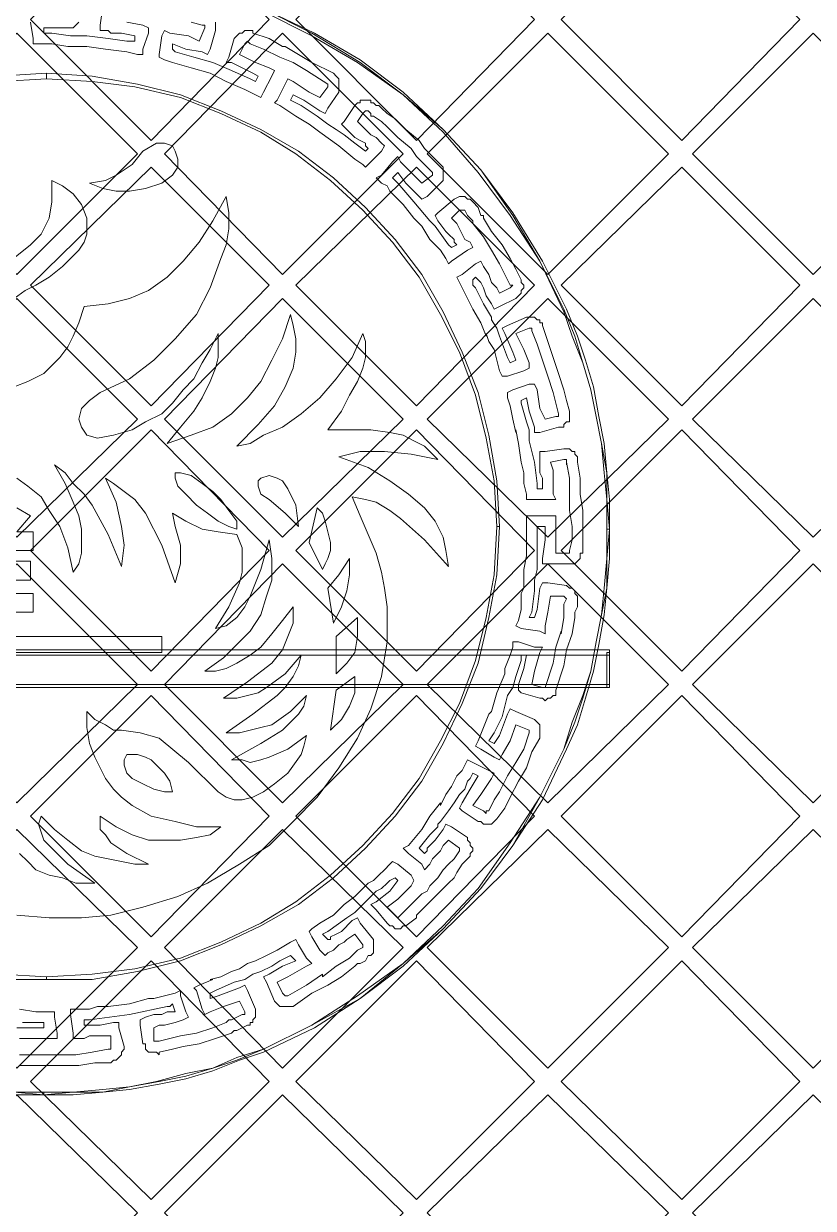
# Model space of a CAD drawing. Extents: x -66030 to 95157, y -13132 to 45879.
# Drawn here: x 1046 to 2197, y 25305 to 27030 of the extents above; entities that cross this region are included whole.
import ezdxf

# ---------------------------------------------------------------- set-up
doc = ezdxf.new("R2010")
doc.units = 0
doc.header["$LTSCALE"] = 100
doc.header["$MEASUREMENT"] = 0
doc.layers.get('0').update_dxf_attribs({"linetype": 'CONTINUOUS'})

msp = doc.modelspace()

# ---------------------------------------------------------------- linework, layer by layer
at = {"lineweight": 0}
for points in [[(1056, 27036.1), (1231.7, 27207.9), (1403.6, 27036.1), (1231.7, 26860.3), (1056, 27036.1)], [(1442.7, 27036.1), (1618.4, 27207.9), (1790.3, 27036.1), (1618.4, 26860.3), (1442.7, 27036.1)], [(1829.4, 27036.1), (2005.1, 27207.9), (2177, 27036.1), (2005.1, 26860.3), (1829.4, 27036.1)], [(864.6, 26840.8), (1036.4, 27016.5), (1212.2, 26840.8), (1036.4, 26665), (864.6, 26840.8)], [(1251.3, 26840.8), (1423.1, 27016.5), (1598.9, 26840.8), (1423.1, 26665), (1251.3, 26840.8)], [(1634.1, 26840.8), (1809.8, 27016.5), (1985.6, 26840.8), (1809.8, 26665), (1634.1, 26840.8)], [(2020.7, 26840.8), (2196.5, 27016.5), (2372.3, 26840.8), (2196.5, 26665), (2020.7, 26840.8)], [(1079.4, 26950.1), (1079.4, 26950.1), (1145.8, 26946.2), (1208.3, 26938.4), (1274.7, 26922.8), (1333.3, 26899.4), (1391.9, 26872), (1442.7, 26840.8), (1493.4, 26801.7), (1540.3, 26758.7), (1583.3, 26711.9), (1622.3, 26661.1), (1653.6, 26606.4), (1680.9, 26551.7), (1704.4, 26489.2), (1720, 26426.7), (1731.7, 26364.2), (1735.6, 26297.8), (1739.5, 26297.8), (1735.6, 26364.2), (1723.9, 26430.6), (1708.3, 26493.1), (1684.8, 26551.7), (1657.5, 26610.3), (1626.2, 26665), (1587.2, 26715.8), (1544.2, 26762.7), (1497.3, 26805.6), (1446.6, 26844.7), (1391.9, 26875.9), (1333.3, 26903.3), (1274.7, 26926.7), (1212.2, 26942.3), (1145.8, 26954), (1079.4, 26958), (1079.4, 26958)], [(1141.9, 26797.8), (1165.3, 26801.7), (1181, 26809.5), (1192.7, 26817.3), (1204.4, 26825.1), (1220, 26844.7), (1239.6, 26856.4), (1251.3, 26856.4), (1263, 26852.5), (1266.9, 26844.7), (1270.8, 26833), (1270.8, 26821.2), (1263, 26809.5), (1247.4, 26797.8), (1223.9, 26790), (1200.5, 26786.1), (1181, 26786.1), (1161.4, 26790), (1141.9, 26797.8)], [(1056, 26649.4), (1231.7, 26821.2), (1403.6, 26649.4), (1231.7, 26473.6), (1056, 26649.4)], [(1442.7, 26649.4), (1618.4, 26821.2), (1790.3, 26649.4), (1618.4, 26473.6), (1442.7, 26649.4)], [(1829.4, 26649.4), (2005.1, 26821.2), (2177, 26649.4), (2005.1, 26473.6), (1829.4, 26649.4)], [(864.6, 26454.1), (1036.4, 26629.8), (1212.2, 26454.1), (1036.4, 26282.2), (864.6, 26454.1)], [(1251.3, 26454.1), (1423.1, 26629.8), (1598.9, 26454.1), (1423.1, 26282.2), (1251.3, 26454.1)], [(1634.1, 26454.1), (1809.8, 26629.8), (1985.6, 26454.1), (1809.8, 26282.2), (1634.1, 26454.1)], [(2020.7, 26454.1), (2196.5, 26629.8), (2372.3, 26454.1), (2196.5, 26282.2), (2020.7, 26454.1)], [(1056, 26262.7), (1231.7, 26438.5), (1403.6, 26262.7), (1231.7, 26086.9), (1056, 26262.7)], [(1442.7, 26262.7), (1618.4, 26438.5), (1790.3, 26262.7), (1618.4, 26086.9), (1442.7, 26262.7)], [(1829.4, 26262.7), (2005.1, 26438.5), (2177, 26262.7), (2005.1, 26086.9), (1829.4, 26262.7)], [(1356.7, 26293.9), (1356.7, 26305.7), (1345, 26321.3), (1333.3, 26336.9), (1321.6, 26348.6), (1306, 26360.3), (1290.3, 26372.1), (1274.7, 26376), (1266.9, 26376), (1266.9, 26368.1), (1270.8, 26356.4), (1282.5, 26344.7), (1298.1, 26329.1), (1313.8, 26317.4), (1329.4, 26305.7), (1345, 26297.8), (1356.7, 26293.9)], [(1446.6, 26297.8), (1442.7, 26329.1), (1430.9, 26352.5), (1423.1, 26364.2), (1415.3, 26368.1), (1403.6, 26372.1), (1391.9, 26368.1), (1388, 26364.2), (1388, 26356.4), (1391.9, 26344.7), (1403.6, 26336.9), (1427, 26317.4), (1446.6, 26297.8)], [(1462.2, 26274.4), (1473.9, 26325.2), (1481.7, 26317.4), (1485.6, 26305.7), (1489.5, 26290), (1493.4, 26274.4), (1493.4, 26262.7), (1489.5, 26251), (1485.6, 26243.2), (1481.7, 26235.3), (1462.2, 26274.4)], [(1895.8, 26293.9), (1895.8, 26293.9), (1895.8, 26251), (1891.8, 26208), (1887.9, 26168.9), (1880.1, 26129.9), (1872.3, 26086.9), (1860.6, 26051.8), (1845, 26012.7), (1833.3, 25973.6), (1798.1, 25903.3), (1755.1, 25836.9), (1708.3, 25770.5), (1657.5, 25715.9), (1598.9, 25661.2), (1532.5, 25614.3), (1466.1, 25571.3), (1395.8, 25536.2), (1356.7, 25524.5), (1321.6, 25508.8), (1282.5, 25501), (1239.6, 25489.3), (1200.5, 25481.5), (1161.4, 25477.6), (1118.5, 25473.7), (1075.5, 25473.7), (1075.5, 25469.8), (1118.5, 25469.8), (1161.4, 25473.7), (1200.5, 25477.6), (1243.5, 25485.4), (1282.5, 25493.2), (1321.6, 25504.9), (1360.6, 25520.6), (1395.8, 25532.3), (1470, 25567.4), (1536.4, 25610.4), (1598.9, 25657.3), (1657.5, 25711.9), (1712.2, 25770.5), (1759, 25833), (1802, 25899.4), (1837.2, 25973.6), (1852.8, 26008.8), (1864.5, 26047.9), (1876.2, 26086.9), (1884, 26126), (1891.8, 26168.9), (1895.8, 26208), (1899.7, 26251), (1899.7, 26293.9), (1899.7, 26293.9)], [(1735.6, 26297.8), (1735.6, 26297.8), (1731.7, 26227.5), (1720, 26165), (1704.4, 26102.5), (1680.9, 26040), (1653.6, 25985.4), (1622.3, 25930.7), (1583.3, 25879.9), (1540.3, 25833), (1493.4, 25790.1), (1442.7, 25751), (1391.9, 25719.8), (1333.3, 25692.4), (1274.7, 25669), (1208.3, 25653.4), (1145.8, 25645.5), (1079.4, 25641.6), (1079.4, 25637.7), (1145.8, 25637.7), (1212.2, 25649.5), (1274.7, 25665.1), (1333.3, 25688.5), (1391.9, 25715.9), (1446.6, 25747.1), (1497.3, 25786.2), (1544.2, 25829.1), (1587.2, 25876), (1626.2, 25926.8), (1657.5, 25981.5), (1684.8, 26040), (1708.3, 26098.6), (1723.9, 26165), (1735.6, 26227.5), (1739.5, 26297.8), (1739.5, 26297.8)], [(1489.5, 26208), (1505.2, 26227.5), (1520.8, 26251), (1520.8, 26227.5), (1516.9, 26204.1), (1509.1, 26180.7), (1497.3, 26157.2), (1489.5, 26208)], [(864.6, 26067.4), (1036.4, 26243.2), (1212.2, 26067.4), (1036.4, 25895.5), (864.6, 26067.4)], [(1251.3, 26067.4), (1423.1, 26243.2), (1598.9, 26067.4), (1423.1, 25895.5), (1251.3, 26067.4)], [(1634.1, 26067.4), (1809.8, 26243.2), (1985.6, 26067.4), (1809.8, 25895.5), (1634.1, 26067.4)], [(2020.7, 26067.4), (2196.5, 26243.2), (2372.3, 26067.4), (2196.5, 25895.5), (2020.7, 26067.4)], [(1501.3, 26137.7), (1532.5, 26165), (1532.5, 26137.7), (1528.6, 26114.3), (1516.9, 26098.6), (1501.3, 26083), (1501.3, 26137.7)], [(1899.7, 26114.3), (1899.7, 26118.2), (501.3, 26118.2), (501.3, 26110.4), (1899.7, 26110.4), (1899.7, 26114.3), (1899.7, 26114.3), (1899.7, 26118.2), (1899.7, 26118.2)], [(1899.7, 26063.5), (1899.7, 26063.5), (1899.7, 26114.3), (1895.8, 26114.3), (1895.8, 26063.5), (1899.7, 26063.5), (1899.7, 26063.5), (1899.7, 26063.5), (1899.7, 26063.5)], [(1501.3, 26059.6), (1528.6, 26079.1), (1528.6, 26055.7), (1520.8, 26036.1), (1509.1, 26016.6), (1493.4, 26001), (1501.3, 26059.6)], [(501.3, 26063.5), (501.3, 26063.5), (1899.7, 26063.5), (1899.7, 26067.4), (501.3, 26067.4), (501.3, 26063.5), (501.3, 26063.5), (501.3, 26063.5), (501.3, 26063.5)], [(1056, 25876), (1231.7, 26051.8), (1403.6, 25876), (1231.7, 25700.2), (1056, 25876)], [(1442.7, 25876), (1618.4, 26051.8), (1790.3, 25876), (1618.4, 25700.2), (1442.7, 25876)], [(1829.4, 25876), (2005.1, 26051.8), (2177, 25876), (2005.1, 25700.2), (1829.4, 25876)], [(1263, 25911.2), (1259.1, 25926.8), (1251.3, 25938.5), (1243.5, 25946.3), (1231.7, 25958), (1223.9, 25961.9), (1212.2, 25965.8), (1204.4, 25965.8), (1196.6, 25965.8), (1192.7, 25958), (1192.7, 25950.2), (1196.6, 25938.5), (1204.4, 25930.7), (1220, 25922.9), (1235.6, 25915.1), (1251.3, 25911.2), (1263, 25911.2)], [(864.6, 25684.6), (1036.4, 25856.5), (1212.2, 25684.6), (1036.4, 25508.8), (864.6, 25684.6)], [(1251.3, 25684.6), (1423.1, 25856.5), (1598.9, 25684.6), (1423.1, 25508.8), (1251.3, 25684.6)], [(1634.1, 25684.6), (1809.8, 25856.5), (1985.6, 25684.6), (1809.8, 25508.8), (1634.1, 25684.6)], [(2020.7, 25684.6), (2196.5, 25856.5), (2372.3, 25684.6), (2196.5, 25508.8), (2020.7, 25684.6)], [(1056, 25489.3), (1231.7, 25665.1), (1403.6, 25489.3), (1231.7, 25317.4), (1056, 25489.3)], [(1442.7, 25489.3), (1618.4, 25665.1), (1790.3, 25489.3), (1618.4, 25317.4), (1442.7, 25489.3)], [(1829.4, 25489.3), (2005.1, 25665.1), (2177, 25489.3), (2005.1, 25317.4), (1829.4, 25489.3)], [(864.6, 25297.9), (1036.4, 25469.8), (1212.2, 25297.9), (1036.4, 25122.1), (864.6, 25297.9)], [(1251.3, 25297.9), (1423.1, 25469.8), (1598.9, 25297.9), (1423.1, 25122.1), (1251.3, 25297.9)], [(1634.1, 25297.9), (1809.8, 25469.8), (1985.6, 25297.9), (1809.8, 25122.1), (1634.1, 25297.9)], [(2020.7, 25297.9), (2196.5, 25469.8), (2372.3, 25297.9), (2196.5, 25122.1), (2020.7, 25297.9)]]:
    msp.add_lwpolyline(points, close=True, dxfattribs=at)
for points in [[(1032.5, 25473.7), (1075.5, 25469.8), (1075.5, 25469.8), (1118.5, 25473.7), (1161.4, 25473.7), (1200.5, 25481.5), (1243.5, 25489.3), (1282.5, 25497.1), (1321.6, 25508.8), (1356.7, 25520.6), (1395.8, 25536.2), (1466.1, 25571.3), (1536.4, 25610.4), (1598.9, 25661.2), (1657.5, 25711.9), (1712.2, 25770.5), (1759, 25833), (1798.1, 25903.3), (1833.3, 25973.6), (1848.9, 26012.7), (1860.6, 26047.9), (1872.3, 26086.9), (1880.1, 26129.9), (1887.9, 26168.9), (1895.8, 26208), (1895.8, 26251), (1899.7, 26293.9), (1895.8, 26336.9), (1895.8, 26376), (1887.9, 26418.9), (1880.1, 26458), (1872.3, 26497), (1860.6, 26536.1), (1848.9, 26575.2), (1833.3, 26614.2), (1798.1, 26684.5), (1759, 26750.9), (1712.2, 26817.3), (1657.5, 26875.9), (1598.9, 26926.7), (1536.4, 26973.6), (1466.1, 27016.5), (1395.8, 27051.7)], [(1126.3, 27032.2), (1122.4, 27028.3), (1122.4, 27028.3), (1118.5, 27024.4), (1114.6, 27024.4), (1110.7, 27024.4), (1110.7, 27024.4), (1098.9, 27024.4), (1087.2, 27024.4), (1079.4, 27024.4), (1075.5, 27024.4), (1075.5, 27016.5), (1087.2, 27016.5), (1087.2, 27016.5), (1114.6, 27012.6), (1138, 27012.6), (1138, 27012.6), (1169.2, 27008.7), (1196.6, 27004.8), (1196.6, 27004.8), (1208.3, 27004.8), (1208.3, 27012.6), (1188.8, 27016.5), (1173.2, 27016.5), (1169.2, 27020.4), (1165.3, 27020.4), (1157.5, 27020.4), (1157.5, 27028.3), (1161.4, 27055.6)], [(1395.8, 27047.8), (1466.1, 27012.6), (1532.5, 26973.6), (1598.9, 26926.7), (1657.5, 26872), (1708.3, 26813.4), (1755.1, 26750.9), (1798.1, 26684.5), (1833.3, 26610.3), (1845, 26575.2), (1860.6, 26536.1), (1872.3, 26497), (1880.1, 26458), (1887.9, 26418.9), (1891.8, 26376), (1895.8, 26336.9), (1895.8, 26293.9), (1899.7, 26293.9), (1899.7, 26336.9), (1895.8, 26376), (1891.8, 26418.9), (1884, 26458), (1876.2, 26501), (1864.5, 26540), (1852.8, 26575.2), (1837.2, 26614.2), (1802, 26684.5), (1759, 26754.8), (1712.2, 26817.3), (1657.5, 26875.9), (1598.9, 26930.6), (1536.4, 26977.5), (1470, 27016.5), (1395.8, 27051.7)], [(1325.5, 27032.2), (1325.5, 27028.3), (1325.5, 27024.4), (1325.5, 27020.4), (1325.5, 27020.4), (1317.7, 26993.1), (1313.8, 26985.3), (1306, 26989.2), (1282.5, 26993.1), (1263, 27000.9), (1263, 26993.1), (1266.9, 26989.2), (1266.9, 26989.2), (1294.2, 26981.4), (1321.6, 26973.6), (1348.9, 26961.9), (1376.3, 26950.1), (1376.3, 26950.1), (1384.1, 26946.2), (1388, 26954), (1380.2, 26958), (1380.2, 26958), (1348.9, 26973.6), (1341.1, 26973.6), (1345, 26981.4), (1352.8, 27008.7), (1356.7, 27012.6), (1356.7, 27012.6), (1360.6, 27016.5), (1364.5, 27016.5), (1368.4, 27020.4), (1372.4, 27020.4), (1372.4, 27020.4), (1376.3, 27020.4), (1380.2, 27020.4), (1380.2, 27016.5), (1380.2, 27016.5), (1403.6, 27008.7), (1403.6, 27008.7), (1423.1, 26997), (1427, 26997), (1446.6, 26985.3), (1446.6, 26985.3), (1466.1, 26973.6), (1466.1, 26973.6), (1497.3, 26958), (1501.3, 26954), (1501.3, 26954), (1505.2, 26950.1), (1505.2, 26946.2), (1505.2, 26942.3), (1505.2, 26938.4), (1505.2, 26934.5), (1505.2, 26930.6), (1505.2, 26930.6), (1489.5, 26907.2), (1485.6, 26899.4), (1477.8, 26903.3), (1454.4, 26918.9), (1454.4, 26918.9), (1438.8, 26926.7), (1434.9, 26918.9), (1450.5, 26911.1), (1462.2, 26903.3), (1473.9, 26895.5), (1489.5, 26883.7), (1489.5, 26883.7), (1501.3, 26875.9), (1513, 26868.1), (1528.6, 26856.4), (1544.2, 26844.7), (1548.1, 26848.6), (1544.2, 26852.5), (1544.2, 26856.4), (1536.4, 26860.3), (1528.6, 26864.2), (1528.6, 26864.2), (1513, 26879.8), (1509.1, 26883.7), (1513, 26887.6), (1528.6, 26911.1), (1528.6, 26911.1), (1532.5, 26915), (1532.5, 26915), (1536.4, 26915), (1536.4, 26918.9), (1540.3, 26918.9), (1544.2, 26918.9), (1548.1, 26918.9), (1552, 26918.9), (1552, 26915), (1555.9, 26915), (1559.8, 26911.1), (1563.7, 26911.1), (1563.7, 26911.1), (1567.7, 26907.2), (1567.7, 26907.2), (1575.5, 26899.4), (1587.2, 26891.5), (1595, 26883.7), (1602.8, 26875.9), (1602.8, 26875.9), (1622.3, 26860.3), (1622.3, 26860.3), (1630.1, 26848.6), (1638, 26840.8), (1645.8, 26833), (1653.6, 26825.1), (1657.5, 26821.2), (1657.5, 26821.2), (1657.5, 26817.3), (1657.5, 26813.4), (1657.5, 26809.5), (1657.5, 26805.6), (1657.5, 26801.7), (1653.6, 26797.8), (1653.6, 26797.8), (1634.1, 26778.3), (1626.2, 26774.4), (1622.3, 26778.3), (1602.8, 26797.8), (1602.8, 26797.8), (1591.1, 26813.4), (1583.3, 26805.6), (1587.2, 26801.7), (1591.1, 26797.8), (1614.5, 26770.5), (1638, 26743.1), (1638, 26743.1), (1641.9, 26739.2), (1641.9, 26739.2), (1645.8, 26735.3), (1665.3, 26708), (1665.3, 26708), (1669.2, 26704.1), (1677, 26708), (1673.1, 26711.9), (1673.1, 26715.8), (1665.3, 26723.6), (1661.4, 26727.5), (1661.4, 26727.5), (1649.7, 26743.1), (1645.8, 26750.9), (1649.7, 26754.8), (1673.1, 26774.4), (1673.1, 26774.4), (1680.9, 26778.3), (1680.9, 26778.3), (1684.8, 26778.3), (1688.7, 26778.3), (1692.6, 26774.4), (1696.6, 26774.4), (1700.5, 26770.5), (1700.5, 26770.5), (1708.3, 26762.7), (1712.2, 26750.9), (1716.1, 26750.9), (1716.1, 26747), (1716.1, 26747), (1727.8, 26727.5), (1727.8, 26727.5), (1743.4, 26708), (1743.4, 26708), (1755.1, 26688.4), (1755.1, 26688.4), (1763, 26672.8), (1763, 26672.8), (1770.8, 26657.2), (1770.8, 26653.3), (1774.7, 26649.4), (1774.7, 26649.4), (1774.7, 26645.5), (1770.8, 26641.6), (1770.8, 26637.7), (1766.9, 26633.8), (1766.9, 26633.8), (1763, 26629.8), (1739.5, 26618.1), (1731.7, 26614.2), (1727.8, 26622), (1720, 26633.8), (1716.1, 26645.5), (1712.2, 26653.3), (1704.4, 26661.1), (1700.5, 26657.2), (1700.5, 26649.4), (1704.4, 26645.5), (1716.1, 26622), (1727.8, 26602.5), (1727.8, 26598.6), (1735.6, 26586.9), (1739.5, 26575.2), (1751.2, 26543.9), (1751.2, 26543.9), (1755.1, 26536.1), (1763, 26540), (1759, 26551.7), (1747.3, 26579.1), (1743.4, 26586.9), (1751.2, 26590.8), (1778.6, 26602.5), (1778.6, 26602.5), (1782.5, 26602.5), (1786.4, 26602.5), (1790.3, 26602.5), (1790.3, 26602.5), (1794.2, 26598.6), (1798.1, 26598.6), (1798.1, 26594.7), (1798.1, 26594.7), (1798.1, 26594.7), (1802, 26594.7), (1802, 26590.8), (1802, 26590.8), (1809.8, 26567.4), (1809.8, 26567.4), (1817.6, 26543.9), (1817.6, 26543.9), (1825.4, 26520.5), (1825.4, 26520.5), (1833.3, 26497), (1833.3, 26497), (1837.2, 26481.4), (1837.2, 26481.4), (1841.1, 26465.8), (1841.1, 26461.9), (1841.1, 26458), (1841.1, 26454.1), (1841.1, 26450.2), (1837.2, 26450.2), (1833.3, 26446.3), (1833.3, 26442.4), (1829.4, 26442.4), (1825.4, 26442.4), (1798.1, 26434.6), (1790.3, 26434.6), (1790.3, 26442.4), (1782.5, 26465.8), (1782.5, 26465.8), (1778.6, 26485.3), (1770.8, 26481.4), (1770.8, 26477.5), (1770.8, 26477.5), (1778.6, 26450.2), (1782.5, 26438.5), (1782.5, 26422.8), (1782.5, 26422.8), (1790.3, 26391.6), (1794.2, 26360.3), (1794.2, 26360.3), (1794.2, 26352.5), (1802, 26352.5), (1802, 26356.4), (1802, 26360.3), (1802, 26368.1), (1798.1, 26376), (1798.1, 26376), (1798.1, 26399.4), (1798.1, 26407.2), (1805.9, 26407.2), (1833.3, 26411.1), (1833.3, 26411.1), (1837.2, 26411.1), (1841.1, 26411.1), (1845, 26407.2), (1848.9, 26407.2), (1848.9, 26403.3), (1852.8, 26399.4), (1852.8, 26395.5), (1852.8, 26395.5), (1852.8, 26391.6), (1852.8, 26391.6), (1856.7, 26368.1), (1856.7, 26368.1), (1856.7, 26344.7), (1856.7, 26344.7), (1860.6, 26321.3), (1860.6, 26321.3), (1860.6, 26297.8), (1860.6, 26293.9), (1860.6, 26278.3), (1860.6, 26278.3), (1860.6, 26258.8), (1856.7, 26258.8), (1856.7, 26254.9), (1856.7, 26251), (1852.8, 26247.1), (1852.8, 26247.1), (1848.9, 26243.2), (1845, 26243.2), (1841.1, 26243.2), (1837.2, 26243.2), (1809.8, 26243.2), (1802, 26243.2), (1802, 26251), (1805.9, 26278.3), (1805.9, 26278.3), (1805.9, 26297.8), (1794.2, 26297.8), (1794.2, 26282.2), (1794.2, 26266.6), (1794.2, 26262.7), (1794.2, 26262.7), (1794.2, 26247.1), (1794.2, 26235.3), (1794.2, 26235.3), (1790.3, 26219.7), (1790.3, 26204.1), (1786.4, 26172.9), (1786.4, 26172.9), (1782.5, 26165), (1790.3, 26165), (1794.2, 26176.8), (1794.2, 26176.8), (1798.1, 26208), (1802, 26215.8), (1809.8, 26215.8), (1837.2, 26211.9), (1837.2, 26211.9), (1841.1, 26208), (1845, 26208), (1848.9, 26204.1), (1848.9, 26200.2), (1852.8, 26196.3), (1852.8, 26196.3), (1852.8, 26192.4), (1852.8, 26188.5), (1852.8, 26180.7), (1848.9, 26172.9), (1848.9, 26172.9), (1848.9, 26165), (1848.9, 26165), (1845, 26141.6), (1845, 26141.6), (1837.2, 26118.2), (1837.2, 26118.2), (1833.3, 26094.7), (1833.3, 26094.7), (1821.5, 26059.6), (1821.5, 26055.7), (1821.5, 26051.8), (1817.6, 26051.8), (1813.7, 26047.9), (1813.7, 26047.9), (1809.8, 26047.9), (1805.9, 26044), (1802, 26047.9), (1798.1, 26047.9), (1770.8, 26055.7), (1766.9, 26059.6), (1766.9, 26067.4), (1774.7, 26090.8), (1778.6, 26110.4), (1770.8, 26110.4), (1770.8, 26106.4), (1770.8, 26102.5), (1763, 26079.1), (1759, 26063.5), (1751.2, 26051.8), (1751.2, 26051.8), (1747.3, 26036.1), (1743.4, 26020.5), (1731.7, 25997.1), (1731.7, 25997.1), (1723.9, 25985.4), (1731.7, 25981.5), (1739.5, 25993.2), (1739.5, 25993.2), (1751.2, 26024.4), (1755.1, 26032.2), (1763, 26028.3), (1790.3, 26016.6), (1790.3, 26016.6), (1794.2, 26012.7), (1794.2, 26012.7), (1798.1, 26008.8), (1798.1, 26004.9), (1798.1, 26001), (1798.1, 25997.1), (1798.1, 25993.2), (1798.1, 25993.2), (1798.1, 25989.3), (1798.1, 25989.3), (1786.4, 25969.7), (1786.4, 25969.7), (1778.6, 25946.3), (1778.6, 25946.3), (1766.9, 25926.8), (1766.9, 25926.8), (1755.1, 25903.3), (1755.1, 25903.3), (1747.3, 25887.7), (1747.3, 25887.7), (1735.6, 25872.1), (1735.6, 25872.1), (1731.7, 25868.2), (1731.7, 25868.2), (1727.8, 25864.3), (1723.9, 25864.3), (1720, 25864.3), (1716.1, 25864.3), (1712.2, 25868.2), (1708.3, 25868.2), (1684.8, 25883.8), (1680.9, 25887.7), (1684.8, 25895.5), (1696.6, 25915.1), (1696.6, 25915.1), (1708.3, 25934.6), (1700.5, 25938.5), (1696.6, 25930.7), (1692.6, 25926.8), (1688.7, 25915.1), (1680.9, 25907.2), (1673.1, 25895.5), (1665.3, 25883.8), (1665.3, 25883.8), (1653.6, 25868.2), (1653.6, 25868.2), (1649.7, 25864.3), (1649.7, 25860.4), (1638, 25848.7), (1638, 25848.7), (1622.3, 25829.1), (1630.1, 25821.3), (1634.1, 25825.2), (1634.1, 25829.1), (1641.9, 25836.9), (1645.8, 25840.8), (1645.8, 25840.8), (1657.5, 25856.5), (1661.4, 25864.3), (1669.2, 25860.4), (1692.6, 25844.7), (1692.6, 25840.8), (1692.6, 25840.8), (1692.6, 25840.8), (1696.6, 25836.9), (1696.6, 25833), (1700.5, 25829.1), (1700.5, 25829.1), (1700.5, 25825.2), (1696.6, 25821.3), (1696.6, 25821.3), (1696.6, 25817.4), (1696.6, 25817.4), (1692.6, 25813.5), (1692.6, 25813.5), (1684.8, 25805.7), (1677, 25794), (1673.1, 25786.2), (1665.3, 25778.3), (1665.3, 25778.3), (1657.5, 25770.5), (1649.7, 25762.7), (1645.8, 25758.8), (1638, 25751), (1638, 25751), (1618.4, 25731.5), (1618.4, 25727.6), (1602.8, 25715.9), (1602.8, 25715.9), (1598.9, 25715.9), (1595, 25711.9), (1591.1, 25711.9), (1591.1, 25711.9), (1587.2, 25711.9), (1583.3, 25715.9), (1579.4, 25715.9), (1575.5, 25719.8), (1559.8, 25739.3), (1552, 25747.1), (1559.8, 25751), (1579.4, 25766.6), (1579.4, 25766.6), (1591.1, 25782.3), (1587.2, 25786.2), (1579.4, 25782.3), (1575.5, 25778.3), (1567.7, 25770.5), (1559.8, 25766.6), (1555.9, 25762.7), (1552, 25758.8), (1552, 25758.8), (1540.3, 25747.1), (1540.3, 25747.1), (1528.6, 25735.4), (1516.9, 25727.6), (1489.5, 25708), (1489.5, 25708), (1481.7, 25704.1), (1489.5, 25696.3), (1493.4, 25696.3), (1493.4, 25700.2), (1501.3, 25704.1), (1509.1, 25708), (1509.1, 25708), (1524.7, 25723.7), (1532.5, 25727.6), (1536.4, 25719.8), (1555.9, 25696.3), (1555.9, 25692.4), (1555.9, 25692.4), (1555.9, 25688.5), (1555.9, 25684.6), (1555.9, 25684.6), (1555.9, 25680.7), (1555.9, 25676.8), (1552, 25672.9), (1548.1, 25672.9), (1544.2, 25665.1), (1536.4, 25661.2), (1532.5, 25661.2), (1528.6, 25657.3), (1528.6, 25657.3), (1509.1, 25641.6), (1509.1, 25641.6), (1489.5, 25629.9), (1489.5, 25629.9), (1466.1, 25618.2), (1466.1, 25618.2), (1438.8, 25598.7), (1434.9, 25598.7), (1430.9, 25598.7), (1427, 25598.7), (1423.1, 25598.7), (1419.2, 25598.7), (1415.3, 25602.6), (1415.3, 25602.6), (1411.4, 25606.5), (1411.4, 25606.5), (1399.7, 25633.8), (1395.8, 25641.6), (1403.6, 25645.5), (1423.1, 25657.3), (1423.1, 25657.3), (1442.7, 25665.1), (1434.9, 25672.9), (1419.2, 25665.1), (1419.2, 25665.1), (1407.5, 25657.3), (1391.9, 25649.5), (1380.2, 25645.5), (1368.4, 25637.7), (1352.8, 25633.8), (1325.5, 25622.1), (1325.5, 25622.1), (1317.7, 25618.2), (1317.7, 25610.4), (1329.4, 25614.3), (1360.6, 25626), (1368.4, 25629.9), (1372.4, 25622.1), (1384.1, 25594.8), (1384.1, 25590.9), (1384.1, 25587), (1384.1, 25587), (1384.1, 25583), (1380.2, 25579.1), (1380.2, 25575.2), (1376.3, 25575.2), (1376.3, 25571.3), (1372.4, 25571.3), (1364.5, 25567.4), (1356.7, 25563.5), (1352.8, 25563.5), (1348.9, 25559.6), (1348.9, 25559.6), (1325.5, 25551.8), (1325.5, 25551.8), (1302, 25544), (1302, 25544), (1278.6, 25540.1), (1278.6, 25540.1), (1263, 25536.2), (1263, 25536.2), (1243.5, 25532.3), (1243.5, 25528.4), (1239.6, 25532.3), (1235.6, 25532.3), (1231.7, 25532.3), (1227.8, 25532.3), (1223.9, 25536.2), (1223.9, 25540.1), (1223.9, 25544), (1220, 25544), (1216.1, 25571.3), (1216.1, 25579.1), (1223.9, 25583), (1235.6, 25587), (1247.4, 25587), (1255.2, 25590.9), (1266.9, 25590.9), (1263, 25602.6), (1259.1, 25598.7), (1255.2, 25598.7), (1200.5, 25587), (1141.9, 25579.1), (1141.9, 25579.1), (1134.1, 25579.1), (1134.1, 25571.3), (1138, 25571.3), (1141.9, 25571.3), (1149.7, 25571.3), (1157.5, 25571.3), (1157.5, 25571.3), (1177.1, 25575.2), (1184.9, 25575.2), (1184.9, 25567.4), (1192.7, 25540.1), (1192.7, 25540.1), (1192.7, 25536.2), (1192.7, 25536.2), (1188.8, 25532.3), (1188.8, 25532.3), (1188.8, 25528.4), (1184.9, 25524.5), (1181, 25520.6), (1181, 25520.6), (1177.1, 25520.6), (1173.2, 25516.6), (1173.2, 25516.6), (1173.2, 25516.6), (1149.7, 25516.6), (1149.7, 25516.6), (1126.3, 25512.7), (1122.4, 25512.7), (1098.9, 25512.7), (1098.9, 25512.7), (1075.5, 25512.7), (1075.5, 25512.7), (1059.9, 25512.7), (1059.9, 25512.7), (1040.3, 25512.7)], [(1040.3, 25528.4), (1059.9, 25528.4), (1059.9, 25528.4), (1075.5, 25528.4), (1098.9, 25528.4), (1098.9, 25528.4), (1122.4, 25528.4), (1122.4, 25528.4), (1145.8, 25532.3), (1145.8, 25532.3), (1169.2, 25536.2), (1169.2, 25536.2), (1173.2, 25536.2), (1173.2, 25536.2), (1173.2, 25536.2), (1173.2, 25536.2), (1173.2, 25540.1), (1173.2, 25540.1), (1173.2, 25555.7), (1157.5, 25555.7), (1157.5, 25555.7), (1149.7, 25555.7), (1141.9, 25555.7), (1134.1, 25551.8), (1126.3, 25551.8), (1118.5, 25551.8), (1118.5, 25559.6), (1114.6, 25587), (1114.6, 25594.8), (1122.4, 25594.8), (1141.9, 25594.8), (1141.9, 25594.8), (1153.6, 25598.7), (1169.2, 25598.7), (1200.5, 25602.6), (1227.8, 25610.4), (1235.6, 25610.4), (1235.6, 25610.4), (1251.3, 25614.3), (1266.9, 25618.2), (1274.7, 25622.1), (1274.7, 25614.3), (1282.5, 25590.9), (1286.4, 25583), (1278.6, 25579.1), (1266.9, 25575.2), (1251.3, 25571.3), (1243.5, 25571.3), (1235.6, 25567.4), (1235.6, 25547.9), (1239.6, 25547.9), (1239.6, 25547.9), (1239.6, 25547.9), (1243.5, 25547.9), (1259.1, 25551.8), (1259.1, 25551.8), (1274.7, 25555.7), (1274.7, 25555.7), (1298.1, 25559.6), (1321.6, 25567.4), (1321.6, 25567.4), (1341.1, 25575.2), (1345, 25579.1), (1348.9, 25579.1), (1356.7, 25583), (1364.5, 25587), (1364.5, 25587), (1368.4, 25587), (1368.4, 25587), (1368.4, 25590.9), (1360.6, 25606.5), (1337.2, 25598.7), (1337.2, 25598.7), (1317.7, 25590.9), (1309.9, 25587), (1306, 25594.8), (1298.1, 25622.1), (1294.2, 25626), (1302, 25629.9), (1321.6, 25637.7), (1317.7, 25637.7), (1333.3, 25641.6), (1348.9, 25649.5), (1360.6, 25653.4), (1372.4, 25661.2), (1384.1, 25665.1), (1399.7, 25672.9), (1415.3, 25680.7), (1434.9, 25692.4), (1442.7, 25696.3), (1446.6, 25688.5), (1458.3, 25669), (1466.1, 25661.2), (1458.3, 25657.3), (1430.9, 25641.6), (1430.9, 25641.6), (1415.3, 25633.8), (1423.1, 25618.2), (1427, 25614.3), (1427, 25614.3), (1427, 25614.3), (1430.9, 25614.3), (1458.3, 25629.9), (1458.3, 25629.9), (1481.7, 25645.5), (1481.7, 25641.6), (1501.3, 25657.3), (1520.8, 25669), (1520.8, 25669), (1524.7, 25672.9), (1528.6, 25676.8), (1532.5, 25680.7), (1540.3, 25684.6), (1540.3, 25684.6), (1540.3, 25688.5), (1540.3, 25688.5), (1540.3, 25688.5), (1528.6, 25704.1), (1516.9, 25696.3), (1516.9, 25696.3), (1513, 25692.4), (1505.2, 25688.5), (1497.3, 25680.7), (1489.5, 25676.8), (1485.6, 25672.9), (1477.8, 25680.7), (1466.1, 25700.2), (1462.2, 25708), (1466.1, 25711.9), (1477.8, 25719.8), (1497.3, 25731.5), (1513, 25747.1), (1528.6, 25758.8), (1528.6, 25758.8), (1540.3, 25770.5), (1540.3, 25770.5), (1548.1, 25778.3), (1555.9, 25782.3), (1563.7, 25790.1), (1571.6, 25797.9), (1579.4, 25805.7), (1583.3, 25809.6), (1591.1, 25805.7), (1610.6, 25790.1), (1614.5, 25782.3), (1610.6, 25774.4), (1591.1, 25754.9), (1591.1, 25754.9), (1575.5, 25743.2), (1587.2, 25731.5), (1591.1, 25727.6), (1591.1, 25727.6), (1591.1, 25727.6), (1595, 25731.5), (1606.7, 25743.2), (1606.7, 25743.2), (1626.2, 25762.7), (1634.1, 25766.6), (1638, 25774.4), (1645.8, 25782.3), (1649.7, 25786.2), (1649.7, 25786.2), (1657.5, 25797.9), (1665.3, 25805.7), (1673.1, 25813.5), (1680.9, 25825.2), (1680.9, 25825.2), (1680.9, 25825.2), (1680.9, 25825.2), (1680.9, 25825.2), (1680.9, 25825.2), (1680.9, 25829.1), (1680.9, 25829.1), (1680.9, 25829.1), (1680.9, 25829.1), (1665.3, 25840.8), (1657.5, 25833), (1657.5, 25833), (1653.6, 25825.2), (1645.8, 25817.4), (1641.9, 25813.5), (1638, 25805.7), (1630.1, 25797.9), (1626.2, 25805.7), (1606.7, 25821.3), (1598.9, 25829.1), (1606.7, 25833), (1626.2, 25856.5), (1638, 25876), (1653.6, 25895.5), (1653.6, 25891.6), (1661.4, 25907.2), (1669.2, 25919), (1673.1, 25926.8), (1677, 25934.6), (1684.8, 25942.4), (1688.7, 25950.2), (1692.6, 25958), (1700.5, 25954.1), (1723.9, 25942.4), (1731.7, 25938.5), (1727.8, 25930.7), (1712.2, 25907.2), (1712.2, 25907.2), (1700.5, 25891.6), (1716.1, 25883.8), (1720, 25879.9), (1720, 25879.9), (1720, 25883.8), (1723.9, 25883.8), (1731.7, 25899.4), (1739.5, 25911.2), (1739.5, 25911.2), (1751.2, 25934.6), (1751.2, 25934.6), (1763, 25954.1), (1763, 25954.1), (1774.7, 25973.6), (1774.7, 25973.6), (1782.5, 25997.1), (1782.5, 25997.1), (1782.5, 26001), (1782.5, 26001), (1782.5, 26001), (1782.5, 26001), (1763, 26008.8), (1755.1, 25985.4), (1755.1, 25985.4), (1743.4, 25965.8), (1739.5, 25958), (1731.7, 25961.9), (1712.2, 25973.6), (1704.4, 25977.6), (1708.3, 25985.4), (1716.1, 26004.9), (1716.1, 26004.9), (1723.9, 26024.4), (1723.9, 26024.4), (1727.8, 26028.3), (1735.6, 26055.7), (1747.3, 26083), (1747.3, 26090.8), (1747.3, 26090.8), (1755.1, 26110.4), (1755.1, 26110.4), (1759, 26122.1), (1759, 26129.9), (1766.9, 26129.9), (1790.3, 26122.1), (1802, 26122.1), (1798.1, 26114.3), (1790.3, 26086.9), (1790.3, 26086.9), (1786.4, 26067.4), (1802, 26063.5), (1805.9, 26063.5), (1805.9, 26063.5), (1805.9, 26063.5), (1805.9, 26063.5), (1817.6, 26098.6), (1817.6, 26098.6), (1821.5, 26122.1), (1829.4, 26145.5), (1829.4, 26141.6), (1833.3, 26165), (1833.3, 26165), (1833.3, 26168.9), (1833.3, 26176.8), (1833.3, 26184.6), (1837.2, 26192.4), (1837.2, 26192.4), (1837.2, 26192.4), (1833.3, 26196.3), (1833.3, 26196.3), (1813.7, 26196.3), (1809.8, 26172.9), (1809.8, 26172.9), (1805.9, 26153.3), (1805.9, 26141.6), (1798.1, 26145.5), (1770.8, 26149.4), (1763, 26153.3), (1766.9, 26161.1), (1770.8, 26176.8), (1770.8, 26176.8), (1770.8, 26200.2), (1770.8, 26200.2), (1774.7, 26208), (1774.7, 26235.3), (1774.7, 26235.3), (1778.6, 26254.9), (1778.6, 26254.9), (1778.6, 26262.7), (1778.6, 26282.2), (1778.6, 26305.7), (1778.6, 26313.5), (1786.4, 26313.5), (1813.7, 26313.5), (1821.5, 26313.5), (1821.5, 26305.7), (1821.5, 26278.3), (1821.5, 26278.3), (1821.5, 26258.8), (1837.2, 26258.8), (1841.1, 26258.8), (1841.1, 26258.8), (1841.1, 26262.7), (1841.1, 26262.7), (1845, 26278.3), (1845, 26278.3), (1845, 26297.8), (1841.1, 26321.3), (1841.1, 26321.3), (1841.1, 26344.7), (1841.1, 26344.7), (1841.1, 26368.1), (1841.1, 26368.1), (1837.2, 26391.6), (1837.2, 26387.7), (1837.2, 26391.6), (1837.2, 26391.6), (1837.2, 26395.5), (1833.3, 26395.5), (1833.3, 26395.5), (1813.7, 26391.6), (1817.6, 26379.9), (1817.6, 26379.9), (1817.6, 26372.1), (1817.6, 26364.2), (1817.6, 26352.5), (1817.6, 26344.7), (1821.5, 26336.9), (1809.8, 26336.9), (1786.4, 26336.9), (1778.6, 26336.9), (1778.6, 26344.7), (1774.7, 26360.3), (1774.7, 26360.3), (1774.7, 26376), (1770.8, 26391.6), (1766.9, 26418.9), (1766.9, 26418.9), (1763, 26438.5), (1763, 26434.6), (1759, 26454.1), (1755.1, 26473.6), (1755.1, 26473.6), (1751.2, 26485.3), (1751.2, 26493.1), (1759, 26497), (1782.5, 26504.9), (1790.3, 26504.9), (1794.2, 26497), (1798.1, 26469.7), (1798.1, 26469.7), (1805.9, 26454.1), (1821.5, 26458), (1825.4, 26458), (1825.4, 26458), (1825.4, 26461.9), (1825.4, 26461.9), (1821.5, 26477.5), (1821.5, 26477.5), (1817.6, 26493.1), (1817.6, 26493.1), (1809.8, 26516.6), (1802, 26540), (1802, 26540), (1794.2, 26563.4), (1794.2, 26563.4), (1786.4, 26583), (1786.4, 26583), (1786.4, 26583), (1786.4, 26586.9), (1786.4, 26586.9), (1786.4, 26586.9), (1782.5, 26586.9), (1782.5, 26586.9), (1763, 26579.1), (1774.7, 26555.6), (1774.7, 26555.6), (1782.5, 26536.1), (1782.5, 26528.3), (1774.7, 26524.4), (1751.2, 26516.6), (1743.4, 26516.6), (1739.5, 26524.4), (1735.6, 26540), (1735.6, 26540), (1731.7, 26555.6), (1723.9, 26567.4), (1720, 26579.1), (1720, 26575.2), (1712.2, 26594.7), (1712.2, 26594.7), (1700.5, 26614.2), (1688.7, 26637.7), (1684.8, 26645.5), (1680.9, 26653.3), (1677, 26661.1), (1684.8, 26665), (1704.4, 26680.6), (1712.2, 26684.5), (1716.1, 26676.7), (1723.9, 26665), (1727.8, 26653.3), (1735.6, 26645.5), (1739.5, 26637.7), (1755.1, 26645.5), (1755.1, 26645.5), (1755.1, 26645.5), (1759, 26649.4), (1755.1, 26649.4), (1747.3, 26665), (1747.3, 26665), (1739.5, 26680.6), (1739.5, 26680.6), (1727.8, 26700.2), (1727.8, 26700.2), (1716.1, 26719.7), (1716.1, 26719.7), (1700.5, 26739.2), (1700.5, 26739.2), (1700.5, 26739.2), (1700.5, 26743.1), (1692.6, 26750.9), (1688.7, 26758.7), (1684.8, 26758.7), (1684.8, 26758.7), (1684.8, 26758.7), (1680.9, 26758.7), (1669.2, 26747), (1677, 26739.2), (1677, 26739.2), (1680.9, 26731.4), (1684.8, 26723.6), (1688.7, 26715.8), (1696.6, 26711.9), (1700.5, 26704.1), (1692.6, 26700.2), (1669.2, 26684.5), (1665.3, 26680.6), (1661.4, 26688.4), (1653.6, 26700.2), (1638, 26715.8), (1626.2, 26735.3), (1614.5, 26747), (1614.5, 26747), (1598.9, 26766.6), (1579.4, 26786.1), (1575.5, 26793.9), (1567.7, 26797.8), (1559.8, 26805.6), (1567.7, 26809.5), (1583.3, 26829.1), (1591.1, 26836.9), (1595, 26829.1), (1614.5, 26809.5), (1614.5, 26809.5), (1626.2, 26797.8), (1641.9, 26809.5), (1641.9, 26809.5), (1641.9, 26813.4), (1641.9, 26813.4), (1641.9, 26813.4), (1634.1, 26821.2), (1626.2, 26829.1), (1618.4, 26836.9), (1610.6, 26848.6), (1610.6, 26848.6), (1591.1, 26864.2), (1591.1, 26864.2), (1583.3, 26872), (1575.5, 26879.8), (1567.7, 26887.6), (1555.9, 26895.5), (1555.9, 26895.5), (1552, 26895.5), (1552, 26895.5), (1552, 26899.4), (1548.1, 26903.3), (1544.2, 26903.3), (1544.2, 26903.3), (1544.2, 26903.3), (1540.3, 26899.4), (1540.3, 26899.4), (1532.5, 26887.6), (1540.3, 26879.8), (1540.3, 26879.8), (1548.1, 26872), (1552, 26868.1), (1559.8, 26864.2), (1567.7, 26856.4), (1571.6, 26852.5), (1567.7, 26844.7), (1548.1, 26825.1), (1544.2, 26821.2), (1540.3, 26825.1), (1528.6, 26833), (1505.2, 26852.5), (1477.8, 26872), (1477.8, 26872), (1462.2, 26883.7), (1442.7, 26895.5), (1419.2, 26911.1), (1411.4, 26915), (1415.3, 26918.9), (1427, 26942.3), (1430.9, 26950.1), (1438.8, 26946.2), (1462.2, 26930.6), (1462.2, 26930.6), (1477.8, 26922.8), (1489.5, 26938.4), (1489.5, 26938.4), (1489.5, 26942.3), (1489.5, 26942.3), (1489.5, 26942.3), (1458.3, 26961.9), (1458.3, 26961.9), (1438.8, 26973.6), (1438.8, 26973.6), (1419.2, 26981.4), (1419.2, 26981.4), (1395.8, 26993.1), (1395.8, 26993.1), (1376.3, 27000.9), (1372.4, 27004.8), (1372.4, 27004.8), (1372.4, 27004.8), (1368.4, 27000.9), (1368.4, 27000.9), (1360.6, 26985.3), (1384.1, 26973.6), (1384.1, 26973.6), (1403.6, 26965.8), (1411.4, 26961.9), (1407.5, 26954), (1395.8, 26930.6), (1391.9, 26922.8), (1384.1, 26926.7), (1368.4, 26934.5), (1368.4, 26934.5), (1341.1, 26946.2), (1317.7, 26958), (1317.7, 26958), (1290.3, 26965.8), (1263, 26973.6), (1251.3, 26977.5), (1243.5, 26981.4), (1243.5, 26985.3), (1247.4, 27012.6), (1251.3, 27020.4), (1259.1, 27016.5), (1286.4, 27012.6), (1286.4, 27012.6), (1302, 27004.8), (1309.9, 27024.4), (1309.9, 27024.4), (1309.9, 27024.4), (1309.9, 27028.3), (1306, 27028.3), (1290.3, 27032.2)], [(1196.6, 27032.2), (1220, 27028.3), (1227.8, 27024.4), (1227.8, 27016.5), (1220, 26993.1), (1220, 26985.3), (1212.2, 26985.3), (1196.6, 26989.2), (1196.6, 26989.2), (1165.3, 26993.1), (1138, 26997), (1138, 26997), (1110.7, 26997), (1087.2, 27000.9), (1067.7, 27000.9), (1059.9, 27000.9), (1059.9, 27008.7), (1056, 27032.2)], [(1013, 26946.2), (1079.4, 26950.1), (1079.4, 26958), (1009.1, 26954)], [(1016.9, 26676.7), (1056, 26708), (1071.6, 26723.6), (1083.3, 26747), (1087.2, 26770.5), (1087.2, 26801.7), (1102.8, 26793.9), (1118.5, 26782.2), (1130.2, 26766.6), (1138, 26747), (1138, 26735.3), (1138, 26723.6), (1134.1, 26711.9), (1126.3, 26700.2), (1114.6, 26688.4), (1102.8, 26676.7), (1083.3, 26661.1), (1063.8, 26649.4), (1048.2, 26641.6), (1032.5, 26629.8)], [(1032.5, 26501), (1052.1, 26508.8), (1075.5, 26520.5), (1098.9, 26543.9), (1110.7, 26559.5), (1118.5, 26575.2), (1126.3, 26594.7), (1134.1, 26618.1), (1169.2, 26622), (1200.5, 26629.8), (1227.8, 26641.6), (1255.2, 26661.1), (1278.6, 26684.5), (1302, 26711.9), (1321.6, 26743.1), (1341.1, 26778.3), (1345, 26754.8), (1345, 26731.4), (1341.1, 26708), (1333.3, 26688.4), (1317.7, 26645.5), (1298.1, 26606.4), (1266.9, 26571.3), (1235.6, 26540), (1200.5, 26512.7), (1157.5, 26493.1), (1141.9, 26481.4), (1130.2, 26469.7), (1126.3, 26454.1), (1130.2, 26442.4), (1138, 26430.6), (1153.6, 26426.7), (1177.1, 26430.6), (1204.4, 26438.5), (1223.9, 26450.2), (1247.4, 26461.9), (1263, 26477.5), (1278.6, 26497), (1294.2, 26512.7), (1306, 26536.1), (1317.7, 26555.6), (1329.4, 26579.1), (1329.4, 26563.4), (1329.4, 26543.9), (1325.5, 26528.3), (1317.7, 26508.8), (1306, 26485.3), (1294.2, 26465.8), (1274.7, 26442.4), (1255.2, 26418.9), (1290.3, 26430.6), (1321.6, 26442.4), (1348.9, 26461.9), (1372.4, 26485.3), (1391.9, 26508.8), (1407.5, 26540), (1423.1, 26571.3), (1434.9, 26606.4), (1438.8, 26590.8), (1442.7, 26571.3), (1442.7, 26551.7), (1438.8, 26528.3), (1427, 26501), (1411.4, 26473.6), (1388, 26446.3), (1356.7, 26415), (1376.3, 26418.9), (1395.8, 26430.6), (1423.1, 26442.4), (1450.5, 26461.9), (1477.8, 26485.3), (1501.3, 26512.7), (1524.7, 26543.9), (1540.3, 26579.1), (1544.2, 26567.4), (1544.2, 26555.6), (1544.2, 26543.9), (1540.3, 26528.3), (1532.5, 26508.8), (1520.8, 26489.2), (1509.1, 26465.8), (1489.5, 26438.5), (1524.7, 26438.5), (1552, 26438.5), (1579.4, 26434.6), (1598.9, 26430.6), (1614.5, 26422.8), (1630.1, 26415), (1638, 26407.2), (1649.7, 26395.5), (1610.6, 26403.3), (1571.6, 26407.2), (1536.4, 26407.2), (1505.2, 26399.4), (1548.1, 26383.8), (1579.4, 26364.2), (1606.7, 26344.7), (1630.1, 26325.2), (1645.8, 26305.7), (1657.5, 26282.2), (1661.4, 26262.7), (1665.3, 26239.3), (1630.1, 26278.3), (1595, 26309.6), (1579.4, 26321.3), (1559.8, 26333), (1544.2, 26336.9), (1524.7, 26340.8), (1536.4, 26313.5), (1548.1, 26286.1), (1559.8, 26258.8), (1567.7, 26231.4), (1571.6, 26208), (1575.5, 26180.7), (1575.5, 26153.3), (1575.5, 26129.9), (1567.7, 26079.1), (1552, 26032.2), (1532.5, 25989.3), (1505.2, 25946.3), (1473.9, 25903.3), (1438.8, 25868.2), (1403.6, 25833), (1360.6, 25805.7), (1313.8, 25778.3), (1270.8, 25758.8), (1220, 25743.2), (1173.2, 25731.5), (1130.2, 25727.6), (1083.3, 25727.6), (1036.4, 25731.5)], [(1040.3, 25821.3), (1052.1, 25809.6), (1063.8, 25797.9), (1083.3, 25790.1), (1102.8, 25786.2), (1122.4, 25778.3), (1149.7, 25778.3), (1110.7, 25805.7), (1087.2, 25829.1), (1075.5, 25840.8), (1071.6, 25852.6), (1067.7, 25864.3), (1071.6, 25876), (1091.1, 25856.5), (1110.7, 25840.8), (1130.2, 25825.2), (1149.7, 25817.4), (1169.2, 25813.5), (1188.8, 25809.6), (1208.3, 25805.7), (1227.8, 25805.7), (1196.6, 25821.3), (1173.2, 25836.9), (1165.3, 25848.7), (1157.5, 25856.5), (1157.5, 25864.3), (1157.5, 25876), (1181, 25860.4), (1204.4, 25848.7), (1227.8, 25840.8), (1251.3, 25840.8), (1274.7, 25840.8), (1298.1, 25844.7), (1317.7, 25848.7), (1333.3, 25860.4), (1298.1, 25860.4), (1266.9, 25868.2), (1231.7, 25876), (1204.4, 25891.6), (1188.8, 25903.3), (1177.1, 25915.1), (1165.3, 25930.7), (1157.5, 25946.3), (1149.7, 25961.9), (1141.9, 25981.5), (1138, 26004.9), (1138, 26028.3), (1149.7, 26016.6), (1165.3, 26008.8), (1177.1, 26001), (1188.8, 26001), (1216.1, 25997.1), (1243.5, 25989.3), (1286.4, 25954.1), (1329.4, 25911.2), (1341.1, 25903.3), (1352.8, 25899.4), (1364.5, 25899.4), (1380.2, 25903.3), (1395.8, 25911.2), (1411.4, 25922.9), (1430.9, 25938.5), (1450.5, 25965.8), (1454.4, 25977.6), (1458.3, 25993.2), (1430.9, 25973.6), (1403.6, 25961.9), (1391.9, 25958), (1376.3, 25954.1), (1364.5, 25958), (1348.9, 25958), (1391.9, 25981.5), (1423.1, 26001), (1434.9, 26012.7), (1446.6, 26024.4), (1454.4, 26036.1), (1458.3, 26051.8), (1434.9, 26028.3), (1407.5, 26008.8), (1391.9, 26004.9), (1376.3, 26001), (1360.6, 25997.1), (1341.1, 25997.1), (1380.2, 26024.4), (1415.3, 26051.8), (1427, 26063.5), (1438.8, 26079.1), (1446.6, 26094.7), (1450.5, 26110.4), (1427, 26083), (1399.7, 26063.5), (1388, 26055.7), (1372.4, 26051.8), (1356.7, 26047.9), (1337.2, 26047.9), (1372.4, 26071.3), (1407.5, 26098.6), (1423.1, 26118.2), (1430.9, 26137.7), (1438.8, 26157.2), (1438.8, 26180.7), (1423.1, 26161.1), (1407.5, 26141.6), (1391.9, 26122.1), (1376.3, 26110.4), (1356.7, 26098.6), (1341.1, 26090.8), (1325.5, 26086.9), (1309.9, 26086.9), (1337.2, 26106.4), (1356.7, 26126), (1376.3, 26145.5), (1391.9, 26168.9), (1399.7, 26196.3), (1407.5, 26219.7), (1407.5, 26251), (1403.6, 26278.3), (1391.9, 26235.3), (1376.3, 26196.3), (1368.4, 26180.7), (1356.7, 26165), (1341.1, 26153.3), (1325.5, 26149.4), (1345, 26180.7), (1360.6, 26215.8), (1364.5, 26231.4), (1364.5, 26251), (1364.5, 26266.6), (1356.7, 26286.1), (1329.4, 26290), (1306, 26293.9), (1282.5, 26305.7), (1263, 26317.4), (1266.9, 26297.8), (1274.7, 26270.5), (1274.7, 26243.2), (1266.9, 26215.8), (1247.4, 26270.5), (1223.9, 26317.4), (1208.3, 26336.9), (1192.7, 26348.6), (1177.1, 26360.3), (1165.3, 26368.1), (1181, 26333), (1188.8, 26297.8), (1192.7, 26270.5), (1188.8, 26239.3), (1169.2, 26286.1), (1145.8, 26329.1), (1134.1, 26344.7), (1118.5, 26360.3), (1106.7, 26376), (1091.1, 26387.7), (1106.7, 26360.3), (1118.5, 26333), (1126.3, 26313.5), (1130.2, 26293.9), (1130.2, 26274.4), (1130.2, 26258.8), (1126.3, 26243.2), (1118.5, 26231.4), (1110.7, 26266.6), (1098.9, 26297.8), (1083.3, 26321.3), (1071.6, 26340.8), (1052.1, 26356.4), (1036.4, 26368.1)], [(1036.4, 26325.2), (1056, 26313.5), (1036.4, 26290), (1059.9, 26290), (1059.9, 26262.7), (1024.7, 26262.7)], [(1024.7, 26247.1), (1056, 26247.1), (1056, 26219.7), (1024.7, 26219.7)], [(1024.7, 26200.2), (1059.9, 26200.2), (1059.9, 26172.9), (1024.7, 26172.9)], [(1024.7, 26137.7), (1247.4, 26137.7), (1247.4, 26114.3), (997.4, 26114.3)], [(1009.1, 25637.7), (1079.4, 25637.7), (1079.4, 25637.7), (1079.4, 25641.6), (1079.4, 25641.6), (1013, 25645.5)], [(1040.3, 25594.8), (1063.8, 25590.9), (1083.3, 25590.9), (1091.1, 25590.9), (1091.1, 25583), (1095, 25559.6), (1095, 25551.8), (1087.2, 25551.8), (1063.8, 25551.8), (1040.3, 25551.8)], [(1036.4, 25567.4), (1056, 25567.4), (1075.5, 25567.4), (1075.5, 25575.2), (1059.9, 25575.2), (1044.3, 25575.2)], [(1032.5, 25469.8), (1075.5, 25469.8), (1075.5, 25469.8), (1075.5, 25473.7), (1075.5, 25473.7), (1032.5, 25473.7)]]:
    msp.add_lwpolyline(points, dxfattribs=at)

doc.saveas('drawing.dxf')
